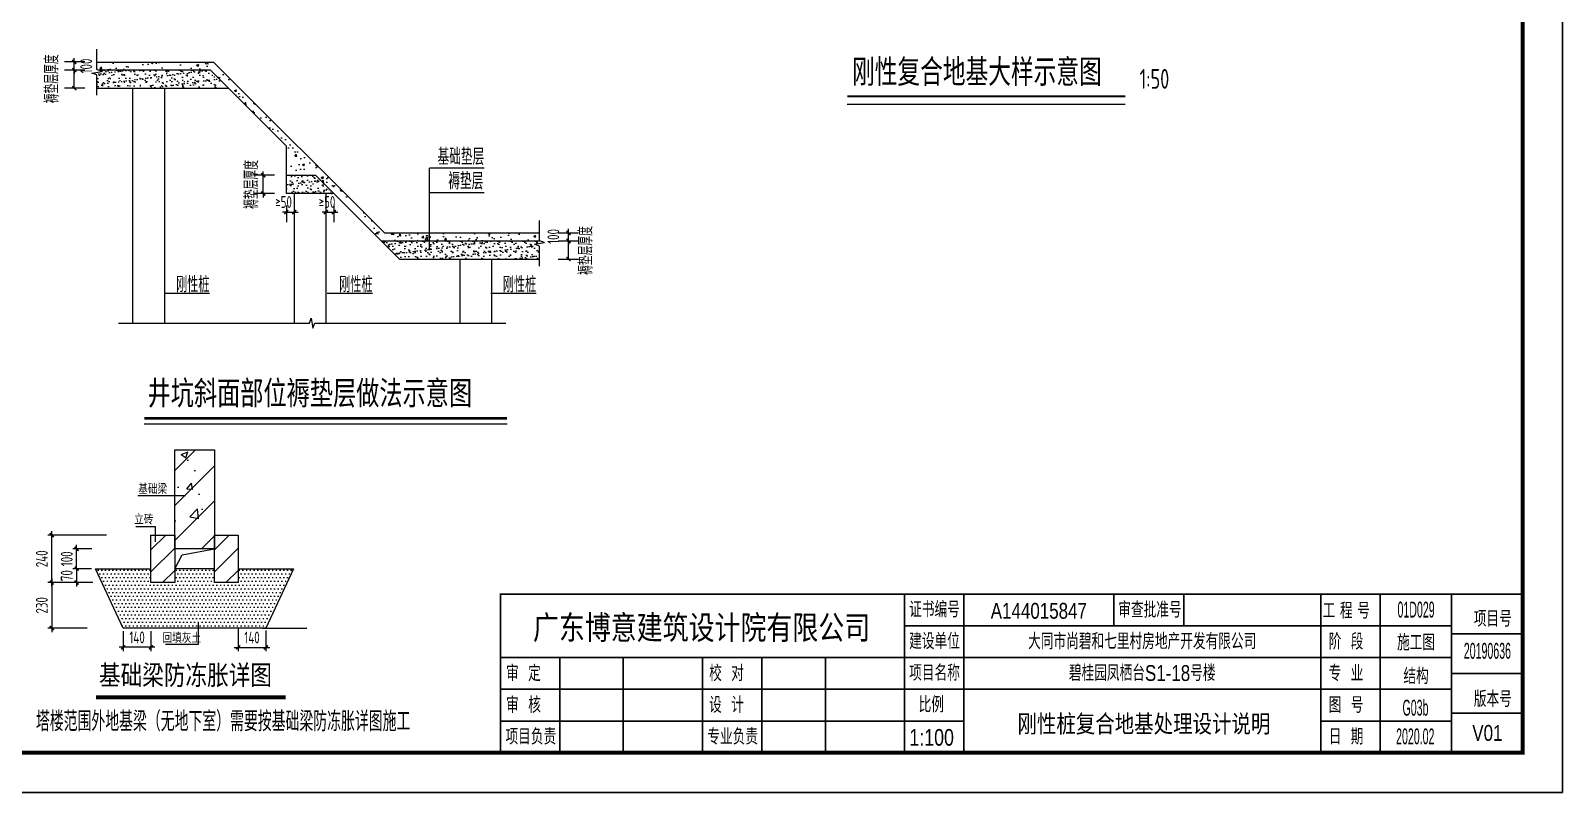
# Model space of a CAD drawing. Extents: x 5874492 to 7194610, y -939842 to -279257.
# Drawn here: x 6113958 to 6152616, y -646191 to -626970 of the extents above; entities that cross this region are included whole.
import ezdxf
from ezdxf.enums import TextEntityAlignment as Align

# ---------------------------------------------------------------- set-up
doc = ezdxf.new("R2010")
doc.units = 0
doc.header["$LTSCALE"] = 1000
doc.layers.add('$AUDIT_BAD_LAYER3', color=7, linetype='Continuous')
doc.layers.add('Y-云图图框', color=7, linetype='Continuous')
for name, color, linetype, lineweight in [('S-基础-DIM', 3, 'Continuous', 20), ('S-墙柱-REIN', 1, 'Continuous', 20), ('S-大样-DIM', 3, 'Continuous', 20), ('S-大样-实线', 2, 'Continuous', 20), ('S-板-板面填充', 251, 'Continuous', 20), ('S-板-楼板负筋文字', 7, 'Continuous', 20), ('S-通用-TEXT', 7, 'Continuous', 20), ('S-通用-THIN', 7, 'Continuous', 20)]:
    doc.layers.add(name, color=color, linetype=linetype, lineweight=lineweight)
doc.styles.add('-黑体', font='', dxfattribs={"width": 0.8})
doc.styles.add('_TCH_DIM_T3', font='tssdeng.shx', dxfattribs={"width": 0.705882, "bigfont": 'hztxt.shx'})
doc.styles.add('_YT_Name', font='', dxfattribs={"width": 0.8})
doc.styles.add('_YT_Sign_Text', font='ros.shx', dxfattribs={"width": 0.8, "bigfont": 'hztxt.shx'})
doc.styles.get("Standard").update_dxf_attribs({"font": 'gbenor.shx', "bigfont": 'gbcbig.shx'})
doc.styles.add('TSSD_Dimension', font='tssdeng.shx', dxfattribs={"width": 0.7, "bigfont": 'tssdchn.shx'})
doc.styles.add('TSSD_NORM', font='tssdeng.shx', dxfattribs={"width": 0.7, "bigfont": 'tssdchn.shx'})
doc.styles.add('TSSD_Rein', font='tssdeng.shx', dxfattribs={"width": 0.7, "bigfont": 'hztxt.shx'})
doc.styles.add('TSSD_REIN_T3', font='tssdeng.shx', dxfattribs={"width": 0.7, "bigfont": 'hztxt.shx'})
doc.styles.add('黑体', font='', dxfattribs={"width": 0.8})
doc.styles.get('-黑体').set_extended_font_data('SimHei')
doc.styles.get('_YT_Name').set_extended_font_data('SimHei')
doc.styles.get('黑体').set_extended_font_data('SimHei')
doc.dimstyles.new('_TCH_ARCH&&100', dxfattribs={"dimtxt": 250, "dimasz": 100, "dimexe": 100, "dimexo": 100, "dimgap": 100, "dimtad": 1, "dimdec": 0, "dimzin": 0, "dimdsep": 46, "dimtxsty": 'TSSD_REIN_T3', "dimblk": 'ARCHTICK', "dimcen": 0.09, "dimclrt": 7, "dimazin": 2, "dimtfac": 1, "dimtdec": 0, "dimtix": 1, "dimtmove": 2, "dimatfit": 3, "dimfxl": 0, "dimtolj": 1, "dimtzin": 0, "dimarcsym": 0})
doc.dimstyles.new('TSSD_20_100', dxfattribs={"dimtxt": 250, "dimasz": 100, "dimexe": 100, "dimexo": 250, "dimgap": 100, "dimtad": 1, "dimdec": 0, "dimlfac": 0.2, "dimzin": 0, "dimdsep": 46, "dimtxsty": 'TSSD_Dimension', "dimblk": 'ARCHTICK', "dimcen": 0, "dimdle": 100, "dimclrt": 7, "dimadec": 0, "dimazin": 0, "dimtfac": 1, "dimtdec": 0, "dimtix": 1, "dimtmove": 2, "dimatfit": 3, "dimfxl": 0, "dimtolj": 1, "dimtzin": 0, "dimarcsym": 0})
pattern_1 = [(37.5, (-2351916.46, -346533.61), (-6.400125, 195.765295), [0, -154.432, 0, -172.72, 0, -165.1]), (7.5, (-2351916.46, -346533.61), (179.809313, 286.73004), [0, -83.312, 0, -139.192, 0, -53.34]), (327.5, (-2352041.43, -346533.61), (316.396948, 0.574874), [0, -50.8, 0, -182.88, 0, -238.76]), (317.5, (-2352041.43, -346533.6), (305.42258, 89.17173), [0, -25.4, 0, -119.888, 0, -137.16])]

# ---------------------------------------------------------------- blocks, each defined once
blk = doc.blocks.new('_ArchTick')
at = {"color": 0, "linetype": 'ByBlock', "const_width": 0.4}
blk.add_lwpolyline([(-0.5, -0.5), (0.5, 0.5)], dxfattribs=at)
blk = doc.blocks.new('*D421')
at = {"layer": '$AUDIT_BAD_LAYER3', "color": 0, "lineweight": -2, "transparency": 16777216}
for p, q in [((613929, -1617111), (613929, -1617011)), ((613670, -1617111), (614179, -1617111)), ((613670, -1617314), (614179, -1617314)), ((613929, -1617314), (613929, -1617111)), ((613929, -1617314), (613929, -1617414))]:
    blk.add_line(p, q, dxfattribs=at)
at = {"layer": 'Defpoints', "color": 0, "transparency": 16777216}
for p in [(613370, -1617111), (613370, -1617314), (613929, -1617111)]:
    blk.add_point(p, dxfattribs=at)
at = {"layer": '$AUDIT_BAD_LAYER3', "color": 0, "lineweight": -2, "transparency": 16777216, "xscale": 100, "yscale": 100, "zscale": 100}
for p, rotation in [((613929, -1617111), 270), ((613929, -1617314), 90)]:
    blk.add_blockref('_ArchTick', p, dxfattribs=dict(at, rotation=rotation))
at = {"layer": '$AUDIT_BAD_LAYER3', "color": 7, "transparency": 16777216, "insert": (613545, -1617200), "char_height": 297.5, "attachment_point": 5, "rotation": 90, "style": '_TCH_DIM_T3'}
blk.add_mtext('\\A1;100', dxfattribs=at)
blk = doc.blocks.new('*D422')
at = {"layer": '$AUDIT_BAD_LAYER3', "color": 0, "lineweight": -2, "transparency": 16777216}
for p, q in [((613670, -1617314), (614179, -1617314)), ((613929, -1617771), (613929, -1617314)), ((613670, -1617771), (614179, -1617771))]:
    blk.add_line(p, q, dxfattribs=at)
at = {"layer": 'Defpoints', "color": 0, "transparency": 16777216}
for p in [(613370, -1617314), (613929, -1617314), (613370, -1617771)]:
    blk.add_point(p, dxfattribs=at)
at = {"layer": '$AUDIT_BAD_LAYER3', "color": 0, "lineweight": -2, "transparency": 16777216, "xscale": 100, "yscale": 100, "zscale": 100}
for p, rotation in [((613929, -1617314), 90), ((613929, -1617771), 270)]:
    blk.add_blockref('_ArchTick', p, dxfattribs=dict(at, rotation=rotation))
at = {"layer": '$AUDIT_BAD_LAYER3', "color": 7, "transparency": 16777216, "insert": (614361, -1617555), "char_height": 350, "attachment_point": 5, "rotation": 90, "style": '_TCH_DIM_T3'}
blk.add_mtext('\\A1;褥垫层厚度', dxfattribs=at)
blk = doc.blocks.new('*D423')
at = {"layer": '$AUDIT_BAD_LAYER3', "color": 0, "lineweight": -2, "transparency": 16777216}
for p, q in [((607807, -1616586), (607707, -1616586)), ((607807, -1616418), (607807, -1616836)), ((607807, -1616586), (608007, -1616586)), ((608007, -1616418), (608007, -1616836)), ((608007, -1616586), (608107, -1616586))]:
    blk.add_line(p, q, dxfattribs=at)
at = {"layer": 'Defpoints', "color": 0, "transparency": 16777216}
for p in [(607807, -1616118), (608007, -1616118), (608007, -1616586)]:
    blk.add_point(p, dxfattribs=at)
at = {"layer": '$AUDIT_BAD_LAYER3', "color": 0, "lineweight": -2, "transparency": 16777216, "xscale": 100, "yscale": 100, "zscale": 100}
blk.add_blockref('_ArchTick', (607807, -1616586), dxfattribs=at)
at = {"layer": '$AUDIT_BAD_LAYER3', "color": 0, "lineweight": -2, "transparency": 16777216, "xscale": 100, "yscale": 100, "zscale": 100, "rotation": 180}
blk.add_blockref('_ArchTick', (608007, -1616586), dxfattribs=at)
at = {"layer": '$AUDIT_BAD_LAYER3', "color": 7, "transparency": 16777216, "insert": (607833, -1616331), "char_height": 297.5, "attachment_point": 5, "style": '_TCH_DIM_T3'}
blk.add_mtext('\\A1;≥50', dxfattribs=at)
blk = doc.blocks.new('*D424')
at = {"layer": '$AUDIT_BAD_LAYER3', "color": 0, "lineweight": -2, "transparency": 16777216}
for p, q in [((606807, -1616586), (606707, -1616586)), ((606807, -1616418), (606807, -1616836)), ((606807, -1616586), (607007, -1616586)), ((607007, -1616418), (607007, -1616836)), ((607007, -1616586), (607107, -1616586))]:
    blk.add_line(p, q, dxfattribs=at)
at = {"layer": 'Defpoints', "color": 0, "transparency": 16777216}
for p in [(606807, -1616118), (607007, -1616118), (607007, -1616586)]:
    blk.add_point(p, dxfattribs=at)
at = {"layer": '$AUDIT_BAD_LAYER3', "color": 0, "lineweight": -2, "transparency": 16777216, "xscale": 100, "yscale": 100, "zscale": 100}
blk.add_blockref('_ArchTick', (606807, -1616586), dxfattribs=at)
at = {"layer": '$AUDIT_BAD_LAYER3', "color": 0, "lineweight": -2, "transparency": 16777216, "xscale": 100, "yscale": 100, "zscale": 100, "rotation": 180}
blk.add_blockref('_ArchTick', (607007, -1616586), dxfattribs=at)
at = {"layer": '$AUDIT_BAD_LAYER3', "color": 7, "transparency": 16777216, "insert": (606737, -1616331), "char_height": 297.5, "attachment_point": 5, "style": '_TCH_DIM_T3'}
blk.add_mtext('\\A1;≥50', dxfattribs=at)
blk = doc.blocks.new('*D425')
at = {"layer": '$AUDIT_BAD_LAYER3', "color": 0, "lineweight": -2, "transparency": 16777216}
for p, q in [((606507, -1615658), (605974, -1615658)), ((606224, -1615658), (606224, -1615558)), ((606224, -1616118), (606224, -1615658)), ((606507, -1616118), (605974, -1616118)), ((606224, -1616118), (606224, -1616218))]:
    blk.add_line(p, q, dxfattribs=at)
at = {"layer": 'Defpoints', "color": 0, "transparency": 16777216}
for p in [(606224, -1615658), (606807, -1615658), (606807, -1616118)]:
    blk.add_point(p, dxfattribs=at)
at = {"layer": '$AUDIT_BAD_LAYER3', "color": 0, "lineweight": -2, "transparency": 16777216, "xscale": 100, "yscale": 100, "zscale": 100}
for p, rotation in [((606224, -1615658), 270), ((606224, -1616118), 90)]:
    blk.add_blockref('_ArchTick', p, dxfattribs=dict(at, rotation=rotation))
at = {"layer": '$AUDIT_BAD_LAYER3', "color": 7, "transparency": 16777216, "insert": (605923, -1615888), "char_height": 350, "attachment_point": 5, "rotation": 90, "style": '_TCH_DIM_T3'}
blk.add_mtext('\\A1;{\\W0.70588;褥垫层厚度}', dxfattribs=at)
blk = doc.blocks.new('*D426')
at = {"layer": '$AUDIT_BAD_LAYER3', "color": 0, "lineweight": -2, "transparency": 16777216}
for p, q in [((601719, -1612798), (601205, -1612798)), ((601455, -1612798), (601455, -1612698)), ((601455, -1613001), (601455, -1612798)), ((601719, -1613001), (601205, -1613001)), ((601455, -1613001), (601455, -1613101))]:
    blk.add_line(p, q, dxfattribs=at)
at = {"layer": 'Defpoints', "color": 0, "transparency": 16777216}
for p in [(601455, -1612798), (602019, -1612798), (602019, -1613001)]:
    blk.add_point(p, dxfattribs=at)
at = {"layer": '$AUDIT_BAD_LAYER3', "color": 0, "lineweight": -2, "transparency": 16777216, "xscale": 100, "yscale": 100, "zscale": 100}
for p, rotation in [((601455, -1612798), 270), ((601455, -1613001), 90)]:
    blk.add_blockref('_ArchTick', p, dxfattribs=dict(at, rotation=rotation))
at = {"layer": '$AUDIT_BAD_LAYER3', "color": 7, "transparency": 16777216, "insert": (601753, -1612900), "char_height": 297.5, "attachment_point": 5, "rotation": 90, "style": '_TCH_DIM_T3'}
blk.add_mtext('\\A1;100', dxfattribs=at)
blk = doc.blocks.new('*D427')
at = {"layer": '$AUDIT_BAD_LAYER3', "color": 0, "lineweight": -2, "transparency": 16777216}
for p, q in [((601719, -1613001), (601205, -1613001)), ((601455, -1613458), (601455, -1613001)), ((601719, -1613458), (601205, -1613458))]:
    blk.add_line(p, q, dxfattribs=at)
at = {"layer": 'Defpoints', "color": 0, "transparency": 16777216}
for p in [(601455, -1613001), (602019, -1613001), (602019, -1613458)]:
    blk.add_point(p, dxfattribs=at)
at = {"layer": '$AUDIT_BAD_LAYER3', "color": 0, "lineweight": -2, "transparency": 16777216, "xscale": 100, "yscale": 100, "zscale": 100}
for p, rotation in [((601455, -1613001), 90), ((601455, -1613458), 270)]:
    blk.add_blockref('_ArchTick', p, dxfattribs=dict(at, rotation=rotation))
at = {"layer": '$AUDIT_BAD_LAYER3', "color": 7, "transparency": 16777216, "insert": (600884, -1613223), "char_height": 350, "attachment_point": 5, "rotation": 90, "style": '_TCH_DIM_T3'}
blk.add_mtext('\\A1;{\\W0.70588;褥垫层厚度}', dxfattribs=at)
blk = doc.blocks.new('*D428')
at = {"layer": '$AUDIT_BAD_LAYER3', "color": 0, "lineweight": -2, "transparency": 16777216}
for p, q in [((590721, -1636408), (590721, -1636998)), ((591421, -1636469), (591421, -1636998)), ((590621, -1636898), (591521, -1636898))]:
    blk.add_line(p, q, dxfattribs=at)
at = {"layer": 'Defpoints', "color": 0, "transparency": 16777216}
for p in [(590721, -1636158), (591421, -1636219), (591421, -1636898)]:
    blk.add_point(p, dxfattribs=at)
at = {"layer": '$AUDIT_BAD_LAYER3', "color": 0, "lineweight": -2, "transparency": 16777216, "xscale": 100, "yscale": 100, "zscale": 100, "rotation": 180}
blk.add_blockref('_ArchTick', (590721, -1636898), dxfattribs=at)
at = {"layer": '$AUDIT_BAD_LAYER3', "color": 0, "lineweight": -2, "transparency": 16777216, "xscale": 100, "yscale": 100, "zscale": 100}
blk.add_blockref('_ArchTick', (591421, -1636898), dxfattribs=at)
at = {"layer": '$AUDIT_BAD_LAYER3', "color": 7, "transparency": 16777216, "insert": (591071, -1636648), "char_height": 300, "attachment_point": 5, "style": 'TSSD_Dimension'}
blk.add_mtext('\\A1;140', dxfattribs=at)
blk = doc.blocks.new('*D429')
at = {"layer": '$AUDIT_BAD_LAYER3', "color": 0, "lineweight": -2, "transparency": 16777216}
for p, q in [((587821, -1636490), (587821, -1636996)), ((588521, -1636490), (588521, -1636996)), ((588621, -1636896), (587721, -1636896))]:
    blk.add_line(p, q, dxfattribs=at)
at = {"layer": 'Defpoints', "color": 0, "transparency": 16777216}
for p in [(587821, -1636240), (588521, -1636240), (587821, -1636896)]:
    blk.add_point(p, dxfattribs=at)
at = {"layer": '$AUDIT_BAD_LAYER3', "color": 0, "lineweight": -2, "transparency": 16777216, "xscale": 100, "yscale": 100, "zscale": 100, "rotation": 180}
blk.add_blockref('_ArchTick', (587821, -1636896), dxfattribs=at)
at = {"layer": '$AUDIT_BAD_LAYER3', "color": 0, "lineweight": -2, "transparency": 16777216, "xscale": 100, "yscale": 100, "zscale": 100}
blk.add_blockref('_ArchTick', (588521, -1636896), dxfattribs=at)
at = {"layer": '$AUDIT_BAD_LAYER3', "color": 7, "transparency": 16777216, "insert": (588171, -1636646), "char_height": 300, "attachment_point": 5, "style": 'TSSD_Dimension'}
blk.add_mtext('\\A1;140', dxfattribs=at)
blk = doc.blocks.new('*D430')
at = {"layer": '$AUDIT_BAD_LAYER3', "color": 0, "lineweight": -2, "transparency": 16777216}
for p, q in [((587400, -1634063), (585917, -1634063)), ((586017, -1635363), (586017, -1633963)), ((586862, -1635263), (585917, -1635263))]:
    blk.add_line(p, q, dxfattribs=at)
at = {"layer": 'Defpoints', "color": 0, "transparency": 16777216}
for p in [(586017, -1634063), (587650, -1634063), (587112, -1635263)]:
    blk.add_point(p, dxfattribs=at)
at = {"layer": '$AUDIT_BAD_LAYER3', "color": 0, "lineweight": -2, "transparency": 16777216, "xscale": 100, "yscale": 100, "zscale": 100}
for p, rotation in [((586017, -1634063), 90), ((586017, -1635263), 270)]:
    blk.add_blockref('_ArchTick', p, dxfattribs=dict(at, rotation=rotation))
at = {"layer": '$AUDIT_BAD_LAYER3', "color": 7, "transparency": 16777216, "insert": (585767, -1634663), "char_height": 300, "attachment_point": 5, "rotation": 90, "style": 'TSSD_Dimension'}
blk.add_mtext('\\A1;240', dxfattribs=at)
blk = doc.blocks.new('*D431')
at = {"layer": '$AUDIT_BAD_LAYER3', "color": 0, "lineweight": -2, "transparency": 16777216}
for p, q in [((586017, -1635163), (586017, -1636513)), ((586862, -1635263), (585917, -1635263)), ((586915, -1636413), (585917, -1636413))]:
    blk.add_line(p, q, dxfattribs=at)
at = {"layer": 'Defpoints', "color": 0, "transparency": 16777216}
for p in [(587112, -1635263), (586017, -1636413), (587165, -1636413)]:
    blk.add_point(p, dxfattribs=at)
at = {"layer": '$AUDIT_BAD_LAYER3', "color": 0, "lineweight": -2, "transparency": 16777216, "xscale": 100, "yscale": 100, "zscale": 100}
for p, rotation in [((586017, -1635263), 90), ((586017, -1636413), 270)]:
    blk.add_blockref('_ArchTick', p, dxfattribs=dict(at, rotation=rotation))
at = {"layer": '$AUDIT_BAD_LAYER3', "color": 7, "transparency": 16777216, "insert": (585767, -1635838), "char_height": 300, "attachment_point": 5, "rotation": 90, "style": 'TSSD_Dimension'}
blk.add_mtext('\\A1;230', dxfattribs=at)
blk = doc.blocks.new('*D432')
at = {"layer": '$AUDIT_BAD_LAYER3', "color": 0, "lineweight": -2, "transparency": 16777216}
for p, q in [((586646, -1634913), (586646, -1634813)), ((587019, -1634913), (586546, -1634913)), ((586646, -1634913), (586646, -1635263)), ((587054, -1635263), (586546, -1635263)), ((586646, -1635263), (586646, -1635363))]:
    blk.add_line(p, q, dxfattribs=at)
at = {"layer": 'Defpoints', "color": 0, "transparency": 16777216}
for p in [(587269, -1634913), (586646, -1635263), (587304, -1635263)]:
    blk.add_point(p, dxfattribs=at)
at = {"layer": '$AUDIT_BAD_LAYER3', "color": 0, "lineweight": -2, "transparency": 16777216, "xscale": 100, "yscale": 100, "zscale": 100}
for p, rotation in [((586646, -1634913), 270), ((586646, -1635263), 90)]:
    blk.add_blockref('_ArchTick', p, dxfattribs=dict(at, rotation=rotation))
at = {"layer": '$AUDIT_BAD_LAYER3', "color": 7, "transparency": 16777216, "insert": (586396, -1635088), "char_height": 300, "attachment_point": 5, "rotation": 90, "style": 'TSSD_Dimension'}
blk.add_mtext('\\A1;70', dxfattribs=at)
blk = doc.blocks.new('*D433')
at = {"layer": '$AUDIT_BAD_LAYER3', "color": 0, "lineweight": -2, "transparency": 16777216}
for p, q in [((587031, -1634413), (586546, -1634413)), ((586646, -1634413), (586646, -1634313)), ((586646, -1634913), (586646, -1634413)), ((587019, -1634913), (586546, -1634913)), ((586646, -1634913), (586646, -1635013))]:
    blk.add_line(p, q, dxfattribs=at)
at = {"layer": 'Defpoints', "color": 0, "transparency": 16777216}
for p in [(586646, -1634413), (587281, -1634413), (587269, -1634913)]:
    blk.add_point(p, dxfattribs=at)
at = {"layer": '$AUDIT_BAD_LAYER3', "color": 0, "lineweight": -2, "transparency": 16777216, "xscale": 100, "yscale": 100, "zscale": 100}
for p, rotation in [((586646, -1634413), 270), ((586646, -1634913), 90)]:
    blk.add_blockref('_ArchTick', p, dxfattribs=dict(at, rotation=rotation))
at = {"layer": '$AUDIT_BAD_LAYER3', "color": 7, "transparency": 16777216, "insert": (586396, -1634663), "char_height": 300, "attachment_point": 5, "rotation": 90, "style": 'TSSD_Dimension'}
blk.add_mtext('\\A1;100', dxfattribs=at)
blk = doc.blocks.new('ECMCTK_A2_横_单行图名--0')
for p, q in [((427.98, 50), (427.98, 26)), ((428, 50), (428, 10)), ((442.98, 50), (442.98, 10)), ((480.8, 50), (480.8, 42)), ((498.48, 50), (498.48, 42)), ((533, 50), (533, 10)), ((548, 50), (548, 10)), ((566, 50.01), (584, 50)), ((566, 50.01), (566, 10)), ((428, 42), (566, 42)), ((566, 40.01), (584, 40.01)), ((326, 34), (566, 34)), ((341, 34), (341, 10)), ((357, 10), (357, 34)), ((377, 34), (377, 10)), ((392, 34), (392, 10)), ((408, 10), (408, 34)), ((566, 30.01), (584, 30)), ((326, 26), (566, 26)), ((566, 20), (584, 20)), ((326, 18), (442.96, 18)), ((533, 18), (566, 18))]:
    blk.add_line(p, q)
at = {"color": 4}
blk.add_lwpolyline([(0, 0), (594, 0), (594, 420), (0, 420)], close=True, dxfattribs=at)
for points, const_width in [([(25, 10), (584, 10), (584, 410), (25, 410)], 1), ([(326, 10), (584, 10), (584, 50), (326, 50)], 0.45)]:
    blk.add_lwpolyline(points, close=True, dxfattribs=dict(const_width=const_width))
at = {"const_width": 0.45}
for points in [[(326, 10), (326, 50.01), (566, 50.01)], [(566, 50.01), (566, 10)]]:
    blk.add_lwpolyline(points, dxfattribs=at)
at = {"style": '_YT_Sign_Text', "width": 0.8}
for s, p in [('证书编号', (429.15, 44.14)), ('审查批准号', (481.91, 44.06)), ('工 程 号', (533.47, 43.85)), ('项目号', (571.65, 41.8)), ('建设单位', (429.15, 36.14)), ('阶  段', (535.01, 36.05)), ('审  定', (327.41, 28.05)), ('校  对', (378.66, 28.05)), ('项目名称', (429.15, 28.14)), ('专  业', (535.01, 28.05)), ('审  核', (327.41, 20.05)), ('设  计', (378.66, 20.05)), ('比例', (431.54, 20.16)), ('图  号', (535.01, 20.05)), ('版本号', (571.65, 21.55)), ('项目负责', (327.27, 12.05)), ('专业负责', (378.21, 12.05)), ('日  期', (535.01, 12.05))]:
    blk.add_text(s, height=4, dxfattribs=at).set_placement(p)
at = {"color": 80, "flags": 3}
for tag, height, p in [('YTHQINS', 3, (34.31, 411.5)), ('ECMCKEY', 3, (292.07, 114.23)), ('YTTQINS', 5.62, (601.03, 12.81)), ('YTFRAME', 3, (478.05, 2.6)), ('YTBARCODE_T1', 3, (556.89, 4.04))]:
    blk.add_attdef(tag, text='', height=height, dxfattribs=at).set_placement(p, align=Align.MIDDLE_CENTER)
for tag, height, style, width, p in [('证书编号', 4, '_YT_Sign_Text', 0.8, (461.87, 43.81)), ('审查批准号', 4, '_YT_Sign_Text', 0.8, (514.06, 43.81)), ('工程号', 4, '_YT_Sign_Text', 0.5, (557.08, 44.12)), ('设计单位', 6, '_YT_Name', 0.8, (376.75, 38.6)), ('建设单位', 4, '_YT_Sign_Text', 0.8, (487.96, 36.11)), ('阶段', 4, '_YT_Sign_Text', 0.8, (557.08, 35.81)), ('项目号', 4, '_YT_Sign_Text', 0.5, (575.08, 33.72)), ('项目名称', 4, '_YT_Sign_Text', 0.8, (487.96, 28.11)), ('专业', 4, '_YT_Sign_Text', 0.8, (557.08, 27.31)), ('图纸编号', 4, '_YT_Sign_Text', 0.5, (556.93, 19.36)), ('图纸名称', 4.5, '_YT_Name', 0.8, (488.39, 15.06)), ('出图比例', 4.2, '_YT_Sign_Text', 0.8, (434.82, 11.78)), ('日期', 4, '_YT_Sign_Text', 0.5, (556.88, 12.13)), ('版本号', 4, '_YT_Sign_Text', 0.8, (575.08, 13))]:
    blk.add_attdef(tag, text='', height=height, dxfattribs=dict(style=style, width=width)).set_placement(p, align=Align.CENTER)
at = {"style": '_YT_Sign_Text', "width": 0.8, "flags": 3}
for tag, p, height in [('[审定人]', (343.95, 27.81), 4.1), ('{审定人}', (358.87, 26.45), 6.24), ('[校对人]', (395.23, 27.82), 4.1), ('{校对人}', (411.35, 26.53), 6.24), ('[审核人]', (344.01, 19.76), 4.1), ('{审核人}', (359.98, 18.44), 6.24), ('[设计人]', (395.47, 20.21), 4.1), ('{设计人}', (411.48, 18.54), 6.24), ('[项目负责人]', (343.78, 12.01), 4.1), ('{项目负责人}', (361.28, 10.72), 6.24), ('[专业负责人]', (395.74, 11.77), 4.1), ('{专业负责人}', (411.58, 10.36), 6.24)]:
    blk.add_attdef(tag, p, '', height=height, dxfattribs=at)
at = {"color": 80, "flags": 3}
for tag, p in [('YTBZSIT', (25, 10)), ('EXT_TK_LEFT', (25, 10)), ('YTQRCODE', (304.04, 11.91))]:
    blk.add_attdef(tag, p, '', height=3, dxfattribs=at)
blk = doc.blocks.new('20190629.10103520')
at = {"layer": 'S-大样-实线'}
h = blk.add_hatch(dxfattribs=at)
h.set_pattern_fill('混凝土', color=256, scale=80, style=0)
h.set_pattern_definition([(50, (-2351916.46, -346533.6), (573.80815, -50.20171), [60, -660]), (355, (-2351916.46, -346533.6), (-111.00107, 601.7537), [48, -528]), (100.4514, (-2351868.64, -346537.8), (462.8075, 551.55163), [50.99215, -560.91369]), (46.1842, (-2351916.46, -346373.6), (853.79284, -132.41521), [90, -990]), (96.6356, (-2351845.3, -346384.65), (747.73016, 779.2943), [76.48823, -841.3704]), (351.1842, (-2351916.5, -346373.6), (747.72956, 779.29488), [72, -792]), (21, (-2351836.46, -346413.6), (477.52564, -322.09511), [60, -660]), (326, (-2351836.46, -346413.6), (194.65227, 580.12004), [48, -528]), (71.4514, (-2351796.67, -346440.45), (672.1781, 258.0244), [50.99215, -560.91369]), (37.5, (-2351916.46, -346533.61), (9.727884, 266.315083), [0, -521.6, 0, -536, 0, -530]), (7.5, (-2351916.46, -346533.6), (210.45563, 315.52937), [0, -305.6, 0, -509.6, 0, -202]), (327.5, (-2352094.86, -346533.61), (427.057949, -18.043897), [0, -200, 0, -624, 0, -828]), (317.5, (-2352174.86, -346533.6), (466.548935, 80.083986), [0, -260, 0, -414.4, 0, -588])])
h.paths.add_polyline_path([(6838, 6269.6), (8490.5, 4617.1), (12483.6, 4617.1), (12483.6, 4817.1), (8573.4, 4817.1), (4261.1, 9129.4), (1310.5, 9129.4), (1310.5, 8936.9), (1331.6, 8929.4), (4178.2, 8929.4), (6098, 7009.6), (6098, 6269.6)])
h.paths.add_polyline_path([(7561.8, 5545.8), (7886.9, 5220.8), (7886.9, 5545.8)])
h = blk.add_hatch(dxfattribs=at)
h.set_pattern_fill('AR-SAND', color=256, scale=80, style=0)
h.set_pattern_definition(pattern_1)
h.paths.add_polyline_path([(1331.6, 8929.4), (1436.5, 8892.2), (1310.5, 8870), (1310.5, 8469.4), (4638.2, 8469.4), (4178.2, 8929.4)])
h = blk.add_hatch(dxfattribs=at)
h.set_pattern_fill('AR-SAND', color=256, scale=80, style=0)
h.set_pattern_definition(pattern_1)
h.paths.add_polyline_path([(7298, 5809.6), (6838, 6269.6), (6098, 6269.6), (6098, 5809.6)])
h = blk.add_hatch(dxfattribs=at)
h.set_pattern_fill('AR-SAND', color=256, scale=80, style=0)
h.set_pattern_definition(pattern_1)
h.paths.add_polyline_path([(8490.5, 4617.1), (8950.5, 4157.1), (12483.6, 4157.1), (12483.6, 4486), (12357.6, 4531.9), (12483.6, 4554.1), (12483.6, 4617.1)])
at = {"layer": 'S-墙柱-REIN', "const_width": 33.1, "elevation": 0}
for points in [[(9696.4, 4711.7, 1), (9729.4, 4711.7, 1)], [(9696.4, 4408, 1), (9729.4, 4408, 1)]]:
    blk.add_lwpolyline(points, format="xyb", close=True, dxfattribs=at)
at = {"layer": 'S-大样-实线'}
for p, q in [((1310.5, 9129.4, 0), (4261.1, 9129.4, 0)), ((1331.6, 8929.4, 0), (4178.2, 8929.4, 0)), ((4178.2, 8929.4, 0), (6098, 7009.6, 0)), ((4261.1, 9129.4, 0), (8573.4, 4817.1, 0)), ((1310.5, 8469.4, 0), (4638.2, 8469.4, 0)), ((2218.3, 8469.4, 0), (2218.3, 2537.8, 0)), ((3018.3, 8469.4, 0), (3018.3, 2537.8, 0)), ((6098, 5809.6, 0), (6098, 7009.6, 0)), ((6838, 6269.6, 0), (6098, 6269.6, 0)), ((6838, 6269.6, 0), (8950.5, 4157.1, 0)), ((7298, 5809.6, 0), (6098, 5809.6, 0)), ((6298, 5809.6, 0), (6298, 2537.8, 0)), ((7098, 5809.6, 0), (7098, 2537.8, 0)), ((8573.4, 4817.1, 0), (12483.6, 4817.1, 0)), ((8490.5, 4617.1, 0), (12494.6, 4617.1, 0)), ((8950.5, 4157.1, 0), (12483.6, 4157.1, 0)), ((10474.8, 4157.1, 0), (10474.8, 2537.8, 0)), ((11274.8, 4157.1, 0), (11274.8, 2537.8, 0)), ((2511.1, 0, 0), (11669.5, 0, 0))]:
    blk.add_line(p, q, dxfattribs=at)
at = {"layer": 'S-大样-实线', "ltscale": 100}
for p, q in [((3012.3, 3293.5, 0), (4153.9, 3293.5, 0)), ((7128.1, 3293.5, 0), (8269.7, 3293.5, 0)), ((11260, 3293.5, 0), (12401.6, 3293.5, 0))]:
    blk.add_line(p, q, dxfattribs=at)
at = {"layer": 'S-大样-实线', "const_width": 70, "elevation": 0}
blk.add_lwpolyline([(2511.1, 138), (11669.5, 138)], dxfattribs=at)
at = {"layer": 'S-通用-TEXT'}
for p, q in [((9712.9, 4408, 0), (9712.9, 6446.7, 0)), ((11092.3, 6446.7, 0), (9712.9, 6446.7, 0)), ((11092.3, 5830.8, 0), (9712.9, 5830.8, 0))]:
    blk.add_line(p, q, dxfattribs=at)
at = {"layer": 'S-通用-THIN', "elevation": 0}
for points in [[(1310.5, 8289.4), (1310.5, 8801.9), (1184.5, 8847.8), (1436.5, 8892.2), (1310.5, 8936.9), (1310.5, 9449.4)], [(12483.6, 3973.5), (12483.6, 4486), (12357.6, 4531.9), (12609.6, 4576.3), (12483.6, 4621), (12483.6, 5133.5)], [(1858.3, 2537.8), (6679, 2537.8), (6724.9, 2663.8), (6769.3, 2411.8), (6814, 2537.8), (11634.8, 2537.8)]]:
    blk.add_lwpolyline(points, dxfattribs=at)
at = {"ltscale": 100, "style": 'TSSD_Rein', "width": 0.7}
for p in [(3315.3, 3315.8, 0), (7431.1, 3315.8, 0), (11561.2, 3315.8, 0)]:
    blk.add_text('刚性桩', height=400, dxfattribs=at).set_placement(p)
at = {"layer": 'S-大样-实线', "style": '-黑体', "width": 0.714977}
blk.add_text('井坑斜面部位褥垫层做法示意图', height=600, dxfattribs=at).set_placement((2594.1, 479.2, 0))
at = {"layer": 'S-通用-TEXT', "style": 'TSSD_Rein', "width": 0.7}
for s, p in [('基础垫层', (9915.2, 6530.5, 0)), ('褥垫层', (10186.1, 5914.6, 0))]:
    blk.add_text(s, height=420, dxfattribs=at).set_placement(p)
at = {"layer": 'S-大样-DIM'}
for base, p1, p2, text, picture, middle in [((746.1, 8926.5), (1310.5, 8469.4), (1310.5, 8926.5), '{\\W0.70588;褥垫层厚度}', '*D427', (175, 8704.9)), ((13220, 4614.2), (12661, 4157.1), (12661, 4614.2), '褥垫层厚度', '*D422', (13652.2, 4372.9))]:
    dim = blk.add_linear_dim(base=base, p1=p1, p2=p2, angle=90, text=text, dimstyle='_TCH_ARCH&&100', override={"dimtxt": 350}, dxfattribs=at)
    dim.commit()
    dim.dimension.update_dxf_attribs({"geometry": picture, "text_midpoint": middle, "dimtype": 129, "insert": (-600709, 1621927.9)})
for base, p1, p2, angle, text, picture, middle in [((746.1, 9129.4), (1310.5, 8926.5), (1310.5, 9129.4), 90, '100', '*D426', (1043.9, 9027.9)), ((6298, 5341.4), (6098, 5809.6), (6298, 5809.6), 0, '≥50', '*D424', (6028.1, 5596.4)), ((7298, 5341.4), (7098, 5809.6), (7298, 5809.6), 0, '≥50', '*D423', (7123.9, 5596.4)), ((13220, 4817.1), (12661, 4614.2), (12661, 4817.1), 90, '100', '*D421', (12836.2, 4727.5))]:
    dim = blk.add_linear_dim(base=base, p1=p1, p2=p2, angle=angle, text=text, dimstyle='_TCH_ARCH&&100', dxfattribs=at)
    dim.commit()
    dim.dimension.update_dxf_attribs({"geometry": picture, "text_midpoint": middle, "dimtype": 129, "insert": (-600709, 1621927.9)})
dim = blk.add_aligned_dim(p1=(6098, 5809.6), p2=(6098, 6269.6), distance=583, text='{\\W0.70588;褥垫层厚度}', dimstyle='_TCH_ARCH&&100', override={"dimtxt": 350}, dxfattribs=at)
dim.commit()
dim.dimension.update_dxf_attribs({"geometry": '*D425', "text_midpoint": (5213.7, 6039.6), "insert": (-600709, 1621927.9)})
blk = doc.blocks.new('20190629.10092279')
at = {"layer": 'S-板-板面填充'}
h = blk.add_hatch(dxfattribs=at)
h.set_pattern_fill('钢筋混凝土', color=256, scale=250, style=0)
h.set_pattern_definition([(45, (2388159.5, 3360290.06), (-441.94174, 441.94174), []), (50, (2388159.5, 3360290), (1793.15046, -156.88034), [187.5, -2062.5]), (355, (2388159.5, 3360290), (-346.8783, 1880.4803), [150, -1650]), (100.4514, (2388309, 3360277), (1446.27345, 1723.59886), [159.3505, -1752.8553]), (46.1842, (2388159.5, 3360790), (2668.1026, -413.7975), [281.25, -3093.75]), (96.6356, (2388381.8, 3360755.6), (2336.6568, 2435.2947), [239.0257, -2629.2825]), (351.1842, (2388159.5, 3360790), (2336.6549, 2435.2965), [225, -2475]), (21, (2388409.5, 3360665), (1492.26763, -1006.54723), [187.5, -2062.5]), (326, (2388409.5, 3360665), (608.2883, 1812.8751), [150, -1650]), (71.4514, (2388533.9, 3360581.2), (2100.5566, 806.32624), [159.3505, -1752.8553]), (37.5, (2388159.5, 3360290.06), (30.39964, 832.23463), [0, -1630, 0, -1675, 0, -1656.25]), (7.5, (2388159.5, 3360290.1), (657.67384, 986.02928), [0, -955, 0, -1592.5, 0, -631.25]), (327.5, (2387602, 3360290.06), (1334.55609, -56.38718), [0, -625, 0, -1950, 0, -2587.5]), (317.5, (2387352, 3360290.1), (1457.96542, 250.26246), [0, -812.5, 0, -1295, 0, -1837.5])])
h.paths.add_polyline_path([(4504.5, 7101.8), (4504.5, 4601.8), (3504.5, 4601.8), (3504.5, 7101.8)])
h = blk.add_hatch(dxfattribs=at)
h.set_pattern_fill('ANSI31', color=256, scale=250, style=0)
h.set_pattern_definition([(45, (2388159.5, 3360290.06), (-280.633004, 280.633004), [])])
h.paths.add_polyline_path([(3504.5, 4951.8), (3504.5, 3751.8), (2904.5, 3751.8), (2904.5, 4951.8)])
h = blk.add_hatch(dxfattribs=at)
h.set_pattern_fill('ANSI31', color=256, scale=250, style=0)
h.set_pattern_definition([(45, (2389759.5, 3360290.06), (-280.633004, 280.633004), [])])
h.paths.add_polyline_path([(5104.5, 4951.8), (5104.5, 3751.8), (4504.5, 3751.8), (4504.5, 4951.8)])
h = blk.add_hatch(dxfattribs=at)
h.set_pattern_fill('松散材料', color=256, scale=50, style=0)
h.set_pattern_definition([(0, (2388159.51, 3360290.06), (46.875, 93.75), [0, -93.75])])
h.paths.add_polyline_path([(6504.5, 4101.8), (5104.5, 4101.8), (5104.5, 3751.8), (4504.5, 3751.8), (4504.5, 4101.8), (3504.5, 4101.8), (3504.5, 3751.8), (2904.5, 3751.8), (2904.5, 4101.8), (1504.5, 4101.8), (2204.5, 2601.8), (5804.5, 2601.8)])
for p, q in [((3772.8, 5936.5), (2575.3, 5936.5)), ((4504.5, 4101.8), (3504.5, 4101.8)), ((5723.9, 2601.8), (6842.1, 2601.8))]:
    blk.add_line(p, q)
at = {"layer": 'S-大样-实线'}
for points in [[(4504.5, 7101.8), (4504.5, 4601.8), (3504.5, 4601.8), (3504.5, 7101.8)], [(3504.5, 4951.8), (3504.5, 3751.8), (2904.5, 3751.8), (2904.5, 4951.8)], [(5104.5, 4951.8), (5104.5, 3751.8), (4504.5, 3751.8), (4504.5, 4951.8)]]:
    blk.add_lwpolyline(points, close=True, dxfattribs=at)
for points in [[(2520.1, 5166.3), (3011.6, 5166.3), (3011.6, 4776.4)], [(3504.5, 4101.8), (3695.3, 4450.9), (4504.5, 4601.8)], [(5104.5, 4101.8), (6504.5, 4101.8), (5804.5, 2601.8), (2204.5, 2601.8), (1504.5, 4101.8), (2904.5, 4101.8)], [(3275.9, 2197.4), (4100.6, 2197.4), (4100.6, 2760.9)]]:
    blk.add_lwpolyline(points, dxfattribs=at)
at = {"layer": 'S-通用-TEXT', "const_width": 100}
blk.add_lwpolyline([(1521.3, 857.2), (6302, 857.2)], dxfattribs=at)
at = {"layer": 'S-板-楼板负筋文字', "style": 'TSSD_Rein', "width": 0.78}
for s, p in [('基础梁', (2947.9, 6129.4)), ('立砖', (2722.6, 5359.2)), ('回填灰土', (3683.4, 2369.7))]:
    blk.add_text(s, height=250, dxfattribs=at).set_placement(p, align=Align.MIDDLE)
at = {"layer": 'S-通用-TEXT', "style": 'TSSD_Rein', "width": 0.7}
blk.add_text('塔楼范围外地基梁（无地下室）需要按基础梁防冻胀详图施工', height=500, dxfattribs=at).set_placement((1.5, 0))
at = {"layer": 'S-通用-THIN', "style": '黑体', "width": 0.8}
blk.add_text('基础梁防冻胀详图', height=500, dxfattribs=at).set_placement((1593.7, 1168.2, -148.2))
at = {"layer": 'S-基础-DIM'}
for base, p1, p2, picture, middle in [((400, 4951.8), (1495.2, 3751.8), (2033.7, 4951.8), '*D430', (150, 4351.8)), ((1029.4, 4601.8), (1652.4, 4101.8), (1664.1, 4601.8), '*D433', (779.4, 4351.8)), ((1029.4, 3751.8), (1652.4, 4101.8), (1687.4, 3751.8), '*D432', (779.4, 3926.8)), ((400, 2601.8), (1495.2, 3751.8), (1548.2, 2601.8), '*D431', (150, 3176.8))]:
    dim = blk.add_linear_dim(base=base, p1=p1, p2=p2, angle=90, dimstyle='TSSD_20_100', dxfattribs=at)
    dim.commit()
    dim.dimension.update_dxf_attribs({"geometry": picture, "text_midpoint": middle, "insert": (-585616.5, 1639014.8)})
for base, p1, p2, picture, middle in [((2204.5, 2118.3), (2904.5, 2774.9), (2204.5, 2774.9), '*D429', (2554.5, 2368.3)), ((5804.5, 2117.2), (5104.5, 2856.7), (5804.5, 2795.7), '*D428', (5454.5, 2367.2))]:
    dim = blk.add_linear_dim(base=base, p1=p1, p2=p2, dimstyle='TSSD_20_100', dxfattribs=at)
    dim.commit()
    dim.dimension.update_dxf_attribs({"geometry": picture, "text_midpoint": middle, "insert": (-585616.5, 1639014.8)})

msp = doc.modelspace()

# ---------------------------------------------------------------- linework, layer by layer
at = {"layer": 'S-通用-TEXT'}
msp.add_line((6134569.4, -628829.2), (6141582.6, -628829.2), dxfattribs=at)
at = {"layer": 'S-通用-TEXT', "const_width": 50}
msp.add_lwpolyline([(6134569.4, -628626.8), (6141582.6, -628626.8)], dxfattribs=at)

# ---------------------------------------------------------------- block references
at = {"layer": 'S-大样-实线'}
for name, p in [('20190629.10103520', (6114314.2, -636891.2)), ('20190629.10092279', (6114090, -644649.5, 148.2))]:
    msp.add_blockref(name, p, dxfattribs=at)
at = {"layer": 'Y-云图图框', "xscale": 100, "yscale": 100, "zscale": 100}
msp.add_blockref('ECMCTK_A2_横_单行图名--0', (6093216.2, -646191.3), dxfattribs=at).add_auto_attribs({'图纸编号': 'G03b', '图纸名称': '刚性桩复合地基处理设计说明', '版本号': 'V01', '项目名称': '碧桂园凤栖台S1-18号楼', '出图比例': '1:100', '工程号': '01D029', '阶段': '施工图', '专业': '结构', '日期': '2020.02', '项目号': '20190636', '建设单位': '大同市尚碧和七里村房地产开发有限公司', '设计单位': '广东博意建筑设计院有限公司', '证书编号': 'A144015847'})

# ---------------------------------------------------------------- texts
at = {"layer": 'S-通用-TEXT', "color": 7, "style": '-黑体', "width": 0.7}
msp.add_text('刚性复合地基大样示意图', height=600, dxfattribs=at).set_placement((6134689.4, -628300))
at = {"layer": 'S-通用-TEXT', "style": 'TSSD_NORM', "width": 0.7}
msp.add_text('1:50', height=500, dxfattribs=at).set_placement((6142694.5, -628437.2), align=Align.RIGHT)

doc.saveas('drawing.dxf')
